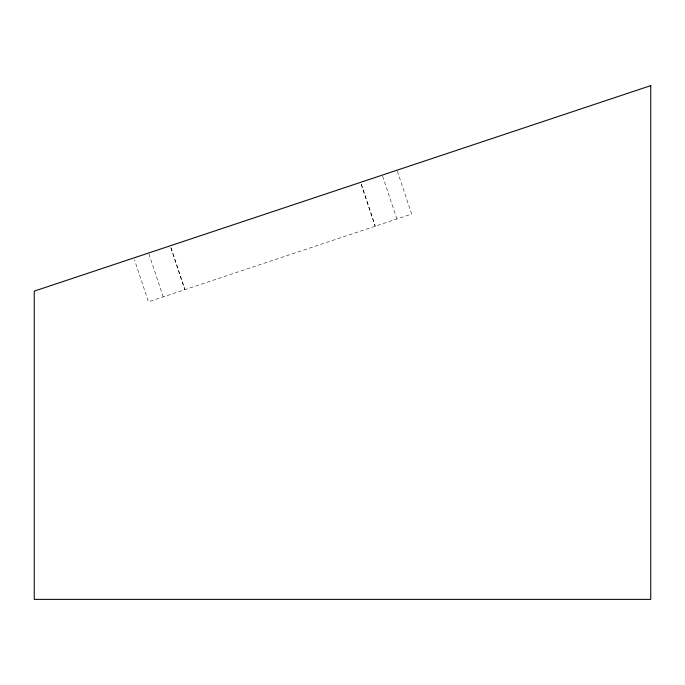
<?xml version="1.0" encoding="UTF-8"?>
<svg xmlns="http://www.w3.org/2000/svg" width="685" height="685" viewBox="0 0 685 685"><rect width="100%" height="100%" fill="white"/><g stroke="black" fill="none" stroke-linecap="round" stroke-linejoin="round"><path stroke-width="0.51" stroke-dasharray="3.42 2.57" d="M397.36 171.199L411.651 214.062L148.474 301.794L134.517 259.923M382.615 176.113L396.898 218.977M361.363 184.299L375.32 226.17M361.192 184.359L375.149 226.23M171.01 247.756L184.967 289.627M170.839 247.807L184.796 289.678M148.928 254.007L163.218 296.87"/><path stroke-width="1.03" d="M650.75 85.625L34.25 291.125L34.25 599.375L650.75 599.375L650.75 85.625"/></g></svg>
